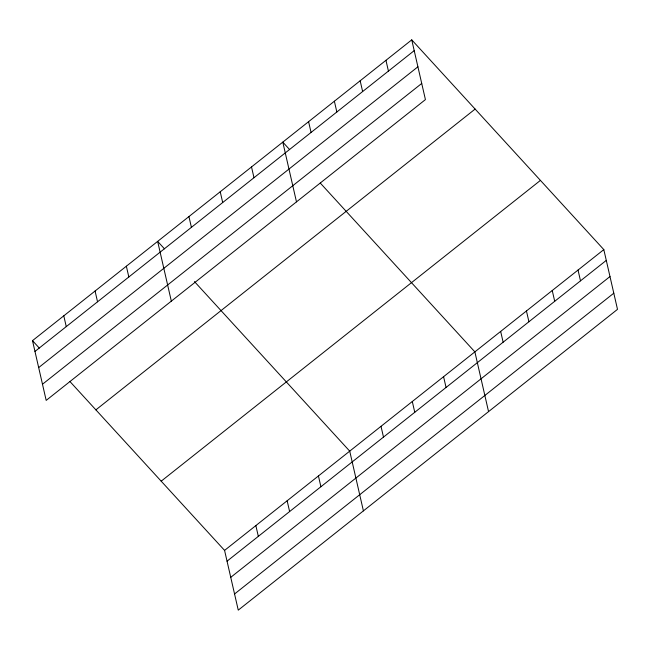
<?xml version="1.0" encoding="UTF-8"?>
<svg xmlns="http://www.w3.org/2000/svg" width="650" height="650" viewBox="0 0 650 650"><rect width="100%" height="100%" fill="white"/><g stroke="black" fill="none" stroke-linecap="round" stroke-linejoin="round"><path stroke-width="0.97" d="M411.743 39.861L425.425 99.604L46.183 400.392L32.5 340.649L411.743 39.861L603.817 249.608L617.5 309.351L238.257 610.139L224.575 550.396L69.989 381.582M34.97 351.431L414.213 50.635M38.667 367.591L417.918 66.796M42.486 384.239L421.728 83.444M95.883 409.866L475.126 109.07M161.192 481.179L540.434 180.391M224.575 550.396L603.817 249.608M227.045 561.178L606.288 260.39M230.742 577.338L609.984 276.543M234.553 593.986L613.803 293.191M289.616 149.573L282.799 142.131L296.481 201.874M320.287 183.064L474.874 351.877L488.556 411.621M164.466 248.836L157.649 241.386L171.332 301.137M194.456 281.58L349.724 451.141L363.407 510.884M32.5 340.649L39.317 348.091M578.029 270.059L580.499 280.841M552.24 290.509L554.71 301.291M526.451 310.968L528.921 321.75M500.663 331.419L503.132 342.201M385.954 60.312L388.424 71.094M443.584 376.691L446.054 387.473M360.165 80.763L362.635 91.544M412.295 401.505L414.765 412.287M334.376 101.221L336.846 112.003M381.014 426.319L383.484 437.101M308.588 121.672L311.058 132.454M251.518 166.944L253.979 177.726M318.435 475.954L320.905 486.736M220.228 191.758L222.698 202.54M287.146 500.768L289.616 511.55M188.939 216.572L191.409 227.354M255.856 525.582L258.326 536.364M126.36 266.207L128.83 276.989M95.079 291.021L97.541 301.803M63.789 315.835L66.259 326.617"/></g></svg>
